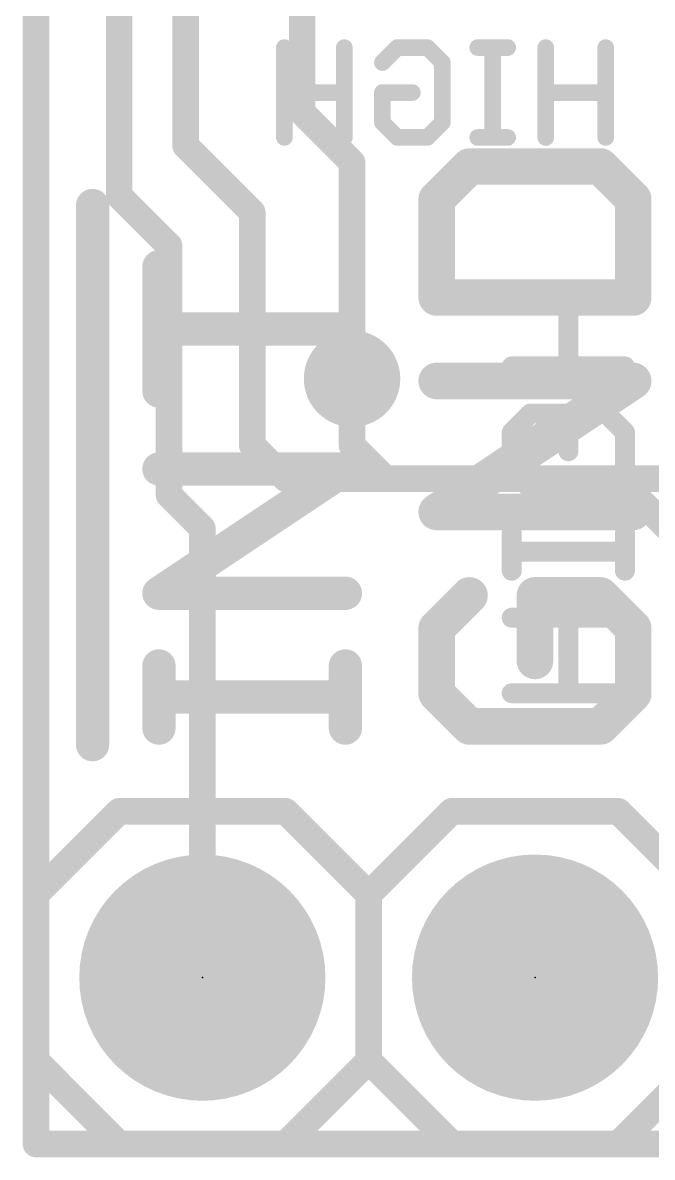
# Model space of a CAD drawing. Extents: x -47 to 60, y -17 to 15.
# Drawn here: x -0.1 to 4.71, y -0.1 to 8.56 of the extents above; entities that cross this region are included whole.
import ezdxf

# ---------------------------------------------------------------- set-up
doc = ezdxf.new("R2010")
doc.units = 0
for name, color, linetype in [('1', 12, 'CONTINUOUS'), ('16', 132, 'CONTINUOUS'), ('17', 110, 'CONTINUOUS'), ('18', 110, 'CONTINUOUS'), ('20', 53, 'CONTINUOUS'), ('21', 41, 'CONTINUOUS'), ('22', 40, 'CONTINUOUS'), ('23', 53, 'CONTINUOUS'), ('51', 53, 'CONTINUOUS')]:
    doc.layers.add(name, color=color, linetype=linetype)

# ---------------------------------------------------------------- blocks, each defined once
blk = doc.blocks.new('RECT')
blk.add_solid([(-0.5, -0.5), (0.5, -0.5), (-0.5, 0.5), (0.5, 0.5)])
blk = doc.blocks.new('ROUNDP')
at = {"const_width": 0.5}
blk.add_lwpolyline([(0, -0.25, 1), (0, 0.25, 1), (0, -0.25)], format="xyb", dxfattribs=at)
blk = doc.blocks.new('ROUNDV')
at = {"const_width": 0.5}
blk.add_lwpolyline([(0, -0.25, 1), (0, 0.25, 1), (0, -0.25)], format="xyb", dxfattribs=at)

msp = doc.modelspace()

# ---------------------------------------------------------------- linework, layer by layer
at = {"layer": '1', "const_width": 0.2032}
for points in [[(0.635, 7.239), (0.635, 12.065)], [(1.143, 7.62), (1.143, 9.906)], [(2.032, 9.31), (2.032, 7.874)], [(2.032, 7.874), (2.413, 7.493)], [(1.651, 7.112), (1.143, 7.62)], [(2.413, 7.493), (2.413, 5.842)], [(1.016, 6.858), (0.635, 7.239)], [(1.651, 5.334), (1.651, 7.112)], [(1.016, 4.953), (1.016, 6.858)], [(1.905, 5.08), (1.651, 5.334)], [(1.905, 5.08), (4.445, 5.08)], [(4.445, 5.08), (5.08, 4.445)], [(1.27, 4.699), (1.016, 4.953)], [(1.27, 1.27), (1.27, 4.699)]]:
    msp.add_lwpolyline(points, dxfattribs=at)
at = {"layer": '1', "const_width": 0.1016}
for points in [[(2.0679, 7.9099, 1), (1.9961, 7.8381)], [(1.9812, 7.874, 1), (2.0828, 7.874)], [(1.1789, 7.6559, 1), (1.1071, 7.5841)], [(1.0922, 7.62, 1), (1.1938, 7.62)], [(2.4638, 7.493, 1), (2.3622, 7.493)], [(2.3771, 7.4571, 1), (2.4489, 7.5289)], [(0.6709, 7.2749, 1), (0.5991, 7.2031)], [(0.5842, 7.239, 1), (0.6858, 7.239)], [(1.7018, 7.112, 1), (1.6002, 7.112)], [(1.6151, 7.0761, 1), (1.6869, 7.1479)], [(1.0668, 6.858, 1), (0.9652, 6.858)], [(0.9801, 6.8221, 1), (1.0519, 6.8939)], [(2.3622, 5.842, 1), (2.4638, 5.842)], [(1.6869, 5.3699, 1), (1.6151, 5.2981)], [(1.6002, 5.334, 1), (1.7018, 5.334)], [(1.905, 5.1308, 1), (1.905, 5.0292)], [(1.8691, 5.0441, 1), (1.9409, 5.1159)], [(4.4809, 5.1159, 1), (4.4091, 5.0441)], [(4.445, 5.0292, 1), (4.445, 5.1308)], [(1.0519, 4.9889, 1), (0.9801, 4.9171)], [(0.9652, 4.953, 1), (1.0668, 4.953)], [(1.3208, 4.699, 1), (1.2192, 4.699)], [(1.2341, 4.6631, 1), (1.3059, 4.7349)], [(1.2192, 1.27, 1), (1.3208, 1.27)]]:
    msp.add_lwpolyline(points, format="xyb", dxfattribs=at)
at = {"layer": '16', "const_width": 0.2032}
for points in [[(0, 0), (0, 15.24)], [(2.413, 5.842), (2.413, 5.334)], [(2.413, 5.334), (2.667, 5.08)], [(2.667, 5.08), (5.5372, 5.08)], [(12.7, 0), (0, 0)]]:
    msp.add_lwpolyline(points, dxfattribs=at)
at = {"layer": '16', "const_width": 0.1016}
for points in [[(2.4638, 5.842, 1), (2.3622, 5.842)], [(2.4489, 5.3699, 1), (2.3771, 5.2981)], [(2.3622, 5.334, 1), (2.4638, 5.334)], [(2.667, 5.1308, 1), (2.667, 5.0292)], [(2.6311, 5.0441, 1), (2.7029, 5.1159)], [(0, 0.0508, 1), (0, -0.0508)], [(-0.0508, 0, 1), (0.0508, 0)]]:
    msp.add_lwpolyline(points, format="xyb", dxfattribs=at)
at = {"layer": '20', "const_width": 0.2032}
for points in [[(0, 15.24), (0, 0)], [(0, 0), (12.7, 0)]]:
    msp.add_lwpolyline(points, dxfattribs=at)
at = {"layer": '20', "const_width": 0.1016}
for points in [[(0, 0.0508, 1), (0, -0.0508)], [(-0.0508, 0, 1), (0.0508, 0)]]:
    msp.add_lwpolyline(points, format="xyb", dxfattribs=at)
at = {"layer": '21'}
for points, const_width in [([(3.3094, 7.4619), (3.0594, 7.212)], 0.2794), ([(4.3093, 7.4619), (3.3094, 7.4619)], 0.2794), ([(4.5593, 7.212), (4.3093, 7.4619)], 0.2794), ([(0.4318, 3.048), (0.4318, 7.1643)], 0.254), ([(3.0594, 7.212), (3.0594, 6.462)], 0.2794), ([(4.5593, 6.462), (4.5593, 7.212)], 0.2794), ([(0.9386, 5.7477), (0.9386, 6.6968)], 0.254), ([(3.0594, 6.462), (4.5593, 6.462)], 0.2794), ([(2.3622, 6.2222), (0.9386, 6.2222)], 0.254), ([(3.0594, 4.8249), (4.5593, 5.8248)], 0.2794), ([(4.5593, 5.8248), (3.0594, 5.8248)], 0.2794), ([(0.9386, 4.2041), (2.3622, 5.1531)], 0.254), ([(2.3622, 5.1531), (0.9386, 5.1531)], 0.254), ([(4.5593, 4.8249), (3.0594, 4.8249)], 0.2794), ([(2.3622, 4.2041), (0.9386, 4.2041)], 0.254), ([(3.3094, 4.1876), (3.0594, 3.9376)], 0.2794), ([(4.3093, 4.1876), (3.8094, 4.1876)], 0.2794), ([(3.8094, 4.1876), (3.8094, 3.6877)], 0.2794), ([(4.5593, 3.9376), (4.3093, 4.1876)], 0.2794), ([(3.0594, 3.9376), (3.0594, 3.4377)], 0.2794), ([(4.5593, 3.4377), (4.5593, 3.9376)], 0.2794), ([(0.9386, 3.175), (0.9386, 3.6495)], 0.254), ([(2.3622, 3.175), (2.3622, 3.6495)], 0.254), ([(3.0594, 3.4377), (3.3094, 3.1877)], 0.2794), ([(4.3093, 3.1877), (4.5593, 3.4377)], 0.2794), ([(2.3622, 3.4123), (0.9386, 3.4123)], 0.254), ([(3.3094, 3.1877), (4.3093, 3.1877)], 0.2794), ([(0.635, 2.54), (0, 1.905)], 0.2032), ([(1.905, 2.54), (0.635, 2.54)], 0.2032), ([(2.54, 1.905), (1.905, 2.54)], 0.2032), ([(3.175, 2.54), (2.54, 1.905)], 0.2032), ([(3.175, 2.54), (4.445, 2.54)], 0.2032), ([(4.445, 2.54), (5.08, 1.905)], 0.2032), ([(0, 1.905), (0, 0.635)], 0.2032), ([(2.54, 1.905), (2.54, 0.635)], 0.2032), ([(2.54, 0.635), (2.54, 1.905)], 0.2032), ([(0, 0.635), (0.635, 0)], 0.2032), ([(1.905, 0), (2.54, 0.635)], 0.2032), ([(2.54, 0.635), (3.175, 0)], 0.2032), ([(5.08, 0.635), (4.445, 0)], 0.2032), ([(0.635, 0), (1.905, 0)], 0.2032), ([(4.445, 0), (3.175, 0)], 0.2032)]:
    msp.add_lwpolyline(points, dxfattribs=dict(at, const_width=const_width))
for points, const_width in [([(3.3094, 7.5318, 1), (3.3094, 7.3921)], 0.1397), ([(3.3588, 7.4125, 1), (3.26, 7.5113)], 0.1397), ([(4.3587, 7.5113, 1), (4.2599, 7.4125)], 0.1397), ([(4.3093, 7.3921, 1), (4.3093, 7.5318)], 0.1397), ([(0.4953, 7.1643, 1), (0.3683, 7.1643)], 0.127), ([(3.1293, 7.212, 1), (2.9896, 7.212)], 0.1397), ([(3.01, 7.2613, 1), (3.1088, 7.1626)], 0.1397), ([(4.6292, 7.212, 1), (4.4895, 7.212)], 0.1397), ([(4.5099, 7.1626, 1), (4.6087, 7.2613)], 0.1397), ([(1.0021, 6.6968, 1), (0.8751, 6.6968)], 0.127), ([(3.0594, 6.5319, 1), (3.0594, 6.3922)], 0.1397), ([(4.5593, 6.3922, 1), (4.5593, 6.5319)], 0.1397), ([(2.9896, 6.462, 1), (3.1293, 6.462)], 0.1397), ([(4.4895, 6.462, 1), (4.6292, 6.462)], 0.1397), ([(0.9386, 6.2857, 1), (0.9386, 6.1587)], 0.127), ([(2.3622, 6.1587, 1), (2.3622, 6.2857)], 0.127), ([(3.0594, 5.8946, 1), (3.0594, 5.7549)], 0.1397), ([(4.598, 5.7667, 1), (4.5206, 5.8829)], 0.1397), ([(4.5593, 5.7549, 1), (4.5593, 5.8946)], 0.1397), ([(0.8751, 5.7477, 1), (1.0021, 5.7477)], 0.127), ([(0.9386, 5.2166, 1), (0.9386, 5.0896)], 0.127), ([(2.3974, 5.1003, 1), (2.327, 5.206)], 0.127), ([(2.3622, 5.0896, 1), (2.3622, 5.2166)], 0.127), ([(3.0594, 4.8947, 1), (3.0594, 4.755)], 0.1397), ([(3.0207, 4.883, 1), (3.0982, 4.7667)], 0.1397), ([(4.5593, 4.755, 1), (4.5593, 4.8947)], 0.1397), ([(0.9386, 4.2676, 1), (0.9386, 4.1406)], 0.127), ([(2.3622, 4.1406, 1), (2.3622, 4.2676)], 0.127), ([(0.9034, 4.2569, 1), (0.9738, 4.1512)], 0.127), ([(3.3588, 4.1382, 1), (3.26, 4.237)], 0.1397), ([(3.8094, 4.2575, 1), (3.8094, 4.1178)], 0.1397), ([(3.8792, 4.1876, 1), (3.7395, 4.1876)], 0.1397), ([(4.3587, 4.237, 1), (4.2599, 4.1382)], 0.1397), ([(4.3093, 4.1178, 1), (4.3093, 4.2575)], 0.1397), ([(3.1293, 3.9376, 1), (2.9896, 3.9376)], 0.1397), ([(4.6292, 3.9376, 1), (4.4895, 3.9376)], 0.1397), ([(3.01, 3.987, 1), (3.1088, 3.8882)], 0.1397), ([(4.5099, 3.8882, 1), (4.6087, 3.987)], 0.1397), ([(1.0021, 3.6495, 1), (0.8751, 3.6495)], 0.127), ([(2.4257, 3.6495, 1), (2.2987, 3.6495)], 0.127), ([(3.7395, 3.6877, 1), (3.8792, 3.6877)], 0.1397), ([(3.1088, 3.4871, 1), (3.01, 3.3883)], 0.1397), ([(4.6087, 3.3883, 1), (4.5099, 3.4871)], 0.1397), ([(0.9386, 3.4758, 1), (0.9386, 3.3488)], 0.127), ([(2.3622, 3.3488, 1), (2.3622, 3.4758)], 0.127), ([(2.9896, 3.4377, 1), (3.1293, 3.4377)], 0.1397), ([(4.4895, 3.4377, 1), (4.6292, 3.4377)], 0.1397), ([(3.3094, 3.2576, 1), (3.3094, 3.1178)], 0.1397), ([(3.26, 3.1383, 1), (3.3588, 3.2371)], 0.1397), ([(4.2599, 3.2371, 1), (4.3587, 3.1383)], 0.1397), ([(4.3093, 3.1178, 1), (4.3093, 3.2576)], 0.1397), ([(0.8751, 3.175, 1), (1.0021, 3.175)], 0.127), ([(2.2987, 3.175, 1), (2.4257, 3.175)], 0.127), ([(0.3683, 3.048, 1), (0.4953, 3.048)], 0.127), ([(0.635, 2.5908, 1), (0.635, 2.4892)], 0.1016), ([(0.6709, 2.5041, 1), (0.5991, 2.5759)], 0.1016), ([(1.9409, 2.5759, 1), (1.8691, 2.5041)], 0.1016), ([(1.905, 2.4892, 1), (1.905, 2.5908)], 0.1016), ([(3.175, 2.5908, 1), (3.175, 2.4892)], 0.1016), ([(3.2109, 2.5041, 1), (3.1391, 2.5759)], 0.1016), ([(4.4809, 2.5759, 1), (4.4091, 2.5041)], 0.1016), ([(4.445, 2.4892, 1), (4.445, 2.5908)], 0.1016), ([(0.0508, 1.905, 1), (-0.0508, 1.905)], 0.1016), ([(2.5908, 1.905, 1), (2.4892, 1.905)], 0.1016), ([(2.5908, 1.905, 1), (2.4892, 1.905)], 0.1016), ([(-0.0359, 1.9409, 1), (0.0359, 1.8691)], 0.1016), ([(2.5041, 1.9409, 1), (2.5759, 1.8691)], 0.1016), ([(2.5041, 1.8691, 1), (2.5759, 1.9409)], 0.1016), ([(0.0359, 0.6709, 1), (-0.0359, 0.5991)], 0.1016), ([(2.5759, 0.6709, 1), (2.5041, 0.5991)], 0.1016), ([(2.5759, 0.5991, 1), (2.5041, 0.6709)], 0.1016), ([(-0.0508, 0.635, 1), (0.0508, 0.635)], 0.1016), ([(2.4892, 0.635, 1), (2.5908, 0.635)], 0.1016), ([(2.4892, 0.635, 1), (2.5908, 0.635)], 0.1016), ([(0.635, 0.0508, 1), (0.635, -0.0508)], 0.1016), ([(0.5991, -0.0359, 1), (0.6709, 0.0359)], 0.1016), ([(1.8691, 0.0359, 1), (1.9409, -0.0359)], 0.1016), ([(1.905, -0.0508, 1), (1.905, 0.0508)], 0.1016), ([(3.175, 0.0508, 1), (3.175, -0.0508)], 0.1016), ([(3.1391, -0.0359, 1), (3.2109, 0.0359)], 0.1016), ([(4.4091, 0.0359, 1), (4.4809, -0.0359)], 0.1016), ([(4.445, -0.0508, 1), (4.445, 0.0508)], 0.1016)]:
    msp.add_lwpolyline(points, format="xyb", dxfattribs=dict(at, const_width=const_width))
at = {"layer": '22'}
for points, const_width in [([(1.8962, 8.3699), (1.8962, 7.6835)], 0.127), ([(2.3538, 7.6835), (2.3538, 8.3699)], 0.127), ([(2.6446, 8.2555), (2.759, 8.3699)], 0.127), ([(2.759, 8.3699), (2.9878, 8.3699)], 0.127), ([(2.9878, 8.3699), (3.1022, 8.2555)], 0.127), ([(3.6012, 8.3699), (3.3724, 8.3699)], 0.127), ([(3.4868, 7.6835), (3.4868, 8.3699)], 0.127), ([(3.892, 8.3699), (3.892, 7.6835)], 0.127), ([(4.3496, 7.6835), (4.3496, 8.3699)], 0.127), ([(3.1022, 8.2555), (3.1022, 7.7979)], 0.127), ([(2.3538, 8.0267), (1.8962, 8.0267)], 0.127), ([(2.6446, 7.7979), (2.6446, 8.0267)], 0.127), ([(2.6446, 8.0267), (2.8734, 8.0267)], 0.127), ([(4.3496, 8.0267), (3.892, 8.0267)], 0.127), ([(2.759, 7.6835), (2.6446, 7.7979)], 0.127), ([(3.1022, 7.7979), (2.9878, 7.6835)], 0.127), ([(2.9878, 7.6835), (2.759, 7.6835)], 0.127), ([(3.6012, 7.6835), (3.3724, 7.6835)], 0.127), ([(4.4965, 6.512), (3.6322, 6.512)], 0.1524), ([(4.0644, 5.9358), (4.0644, 6.512)], 0.1524), ([(3.6322, 5.9358), (4.4965, 5.9358)], 0.1524), ([(3.6322, 5.4324), (3.7763, 5.5765)], 0.1524), ([(3.7763, 5.5765), (4.0644, 5.5765)], 0.1524), ([(4.0644, 5.5765), (4.0644, 5.2884)], 0.1524), ([(4.3525, 5.5765), (4.4965, 5.4324)], 0.1524), ([(3.6322, 5.1443), (3.6322, 5.4324)], 0.1524), ([(4.4965, 5.4324), (4.4965, 5.1443)], 0.1524), ([(3.7763, 5.0003), (3.6322, 5.1443)], 0.1524), ([(4.4965, 5.1443), (4.3525, 5.0003)], 0.1524), ([(4.3525, 5.0003), (3.7763, 5.0003)], 0.1524), ([(3.6322, 4.3766), (3.6322, 4.6647)], 0.1524), ([(4.4965, 4.3766), (4.4965, 4.6647)], 0.1524), ([(3.6322, 4.5207), (4.4965, 4.5207)], 0.1524), ([(4.4965, 4.0173), (3.6322, 4.0173)], 0.1524), ([(4.0644, 3.4411), (4.0644, 4.0173)], 0.1524), ([(3.6322, 3.4411), (4.4965, 3.4411)], 0.1524)]:
    msp.add_lwpolyline(points, dxfattribs=dict(at, const_width=const_width))
for points, const_width in [([(1.928, 8.3699, 1), (1.8645, 8.3699)], 0.0635), ([(2.3856, 8.3699, 1), (2.3221, 8.3699)], 0.0635), ([(2.759, 8.4016, 1), (2.759, 8.3381)], 0.0635), ([(2.7815, 8.3474, 1), (2.7366, 8.3923)], 0.0635), ([(3.0103, 8.3923, 1), (2.9654, 8.3474)], 0.0635), ([(2.9878, 8.3381, 1), (2.9878, 8.4016)], 0.0635), ([(3.3724, 8.4016, 1), (3.3724, 8.3381)], 0.0635), ([(3.5185, 8.3699, 1), (3.455, 8.3699)], 0.0635), ([(3.6012, 8.3381, 1), (3.6012, 8.4016)], 0.0635), ([(3.9238, 8.3699, 1), (3.8603, 8.3699)], 0.0635), ([(4.3813, 8.3699, 1), (4.3178, 8.3699)], 0.0635), ([(3.134, 8.2555, 1), (3.0705, 8.2555)], 0.0635), ([(2.6222, 8.2779, 1), (2.6671, 8.233)], 0.0635), ([(3.0798, 8.233, 1), (3.1247, 8.2779)], 0.0635), ([(1.8962, 8.0584, 1), (1.8962, 7.9949)], 0.0635), ([(2.3538, 7.9949, 1), (2.3538, 8.0584)], 0.0635), ([(2.6764, 8.0267, 1), (2.6129, 8.0267)], 0.0635), ([(2.6446, 8.0584, 1), (2.6446, 7.9949)], 0.0635), ([(2.8734, 7.9949, 1), (2.8734, 8.0584)], 0.0635), ([(3.892, 8.0584, 1), (3.892, 7.9949)], 0.0635), ([(4.3496, 7.9949, 1), (4.3496, 8.0584)], 0.0635), ([(2.6129, 7.7979, 1), (2.6764, 7.7979)], 0.0635), ([(2.6671, 7.8203, 1), (2.6222, 7.7754)], 0.0635), ([(3.0705, 7.7979, 1), (3.134, 7.7979)], 0.0635), ([(3.1247, 7.7754, 1), (3.0798, 7.8203)], 0.0635), ([(1.8645, 7.6835, 1), (1.928, 7.6835)], 0.0635), ([(2.3221, 7.6835, 1), (2.3856, 7.6835)], 0.0635), ([(2.759, 7.7153, 1), (2.759, 7.6518)], 0.0635), ([(2.7366, 7.661, 1), (2.7815, 7.706)], 0.0635), ([(2.9654, 7.706, 1), (3.0103, 7.661)], 0.0635), ([(2.9878, 7.6518, 1), (2.9878, 7.7153)], 0.0635), ([(3.3724, 7.7153, 1), (3.3724, 7.6518)], 0.0635), ([(3.455, 7.6835, 1), (3.5185, 7.6835)], 0.0635), ([(3.6012, 7.6518, 1), (3.6012, 7.7153)], 0.0635), ([(3.8603, 7.6835, 1), (3.9238, 7.6835)], 0.0635), ([(4.3178, 7.6835, 1), (4.3813, 7.6835)], 0.0635), ([(3.6322, 6.5501, 1), (3.6322, 6.4739)], 0.0762), ([(4.1025, 6.512, 1), (4.0263, 6.512)], 0.0762), ([(4.4965, 6.4739, 1), (4.4965, 6.5501)], 0.0762), ([(3.6322, 5.9739, 1), (3.6322, 5.8977)], 0.0762), ([(4.4965, 5.8977, 1), (4.4965, 5.9739)], 0.0762), ([(4.0263, 5.9358, 1), (4.1025, 5.9358)], 0.0762), ([(3.7763, 5.6146, 1), (3.7763, 5.5384)], 0.0762), ([(3.8032, 5.5496, 1), (3.7493, 5.6034)], 0.0762), ([(4.1025, 5.5765, 1), (4.0263, 5.5765)], 0.0762), ([(4.0644, 5.5384, 1), (4.0644, 5.6146)], 0.0762), ([(4.3794, 5.6034, 1), (4.3255, 5.5496)], 0.0762), ([(3.6703, 5.4324, 1), (3.5941, 5.4324)], 0.0762), ([(3.6053, 5.4594, 1), (3.6591, 5.4055)], 0.0762), ([(4.5346, 5.4324, 1), (4.4584, 5.4324)], 0.0762), ([(4.4696, 5.4055, 1), (4.5235, 5.4594)], 0.0762), ([(4.0263, 5.2884, 1), (4.1025, 5.2884)], 0.0762), ([(3.6591, 5.1713, 1), (3.6053, 5.1174)], 0.0762), ([(4.5235, 5.1174, 1), (4.4696, 5.1713)], 0.0762), ([(3.5941, 5.1443, 1), (3.6703, 5.1443)], 0.0762), ([(4.4584, 5.1443, 1), (4.5346, 5.1443)], 0.0762), ([(3.7763, 5.0384, 1), (3.7763, 4.9622)], 0.0762), ([(3.7493, 4.9733, 1), (3.8032, 5.0272)], 0.0762), ([(4.3255, 5.0272, 1), (4.3794, 4.9733)], 0.0762), ([(4.3525, 4.9622, 1), (4.3525, 5.0384)], 0.0762), ([(3.6703, 4.6647, 1), (3.5941, 4.6647)], 0.0762), ([(4.5346, 4.6647, 1), (4.4584, 4.6647)], 0.0762), ([(3.6322, 4.5588, 1), (3.6322, 4.4826)], 0.0762), ([(4.4965, 4.4826, 1), (4.4965, 4.5588)], 0.0762), ([(3.5941, 4.3766, 1), (3.6703, 4.3766)], 0.0762), ([(4.4584, 4.3766, 1), (4.5346, 4.3766)], 0.0762), ([(3.6322, 4.0554, 1), (3.6322, 3.9792)], 0.0762), ([(4.1025, 4.0173, 1), (4.0263, 4.0173)], 0.0762), ([(4.4965, 3.9792, 1), (4.4965, 4.0554)], 0.0762), ([(3.6322, 3.4792, 1), (3.6322, 3.403)], 0.0762), ([(4.0263, 3.4411, 1), (4.1025, 3.4411)], 0.0762), ([(4.4965, 3.403, 1), (4.4965, 3.4792)], 0.0762)]:
    msp.add_lwpolyline(points, format="xyb", dxfattribs=dict(at, const_width=const_width))
at = {"layer": '23'}
for p in [(1.27, 1.27), (3.81, 1.27)]:
    msp.add_point(p, dxfattribs=at)

# ---------------------------------------------------------------- block references
at = {"layer": '17', "xscale": 1.8796, "yscale": 1.8796, "rotation": 90}
for p in [(1.27, 1.27), (1.27, 1.27), (3.81, 1.27), (3.81, 1.27)]:
    msp.add_blockref('ROUNDP', p, dxfattribs=at)
at = {"layer": '18', "xscale": 0.7366, "yscale": 0.7366}
msp.add_blockref('ROUNDV', (2.413, 5.842), dxfattribs=at)
msp.add_blockref('ROUNDV', (2.413, 5.842), dxfattribs=at)
at = {"layer": '51', "xscale": 0.508, "yscale": 0.508}
for p in [(1.27, 1.27), (3.81, 1.27)]:
    msp.add_blockref('RECT', p, dxfattribs=at)

doc.saveas('drawing.dxf')
